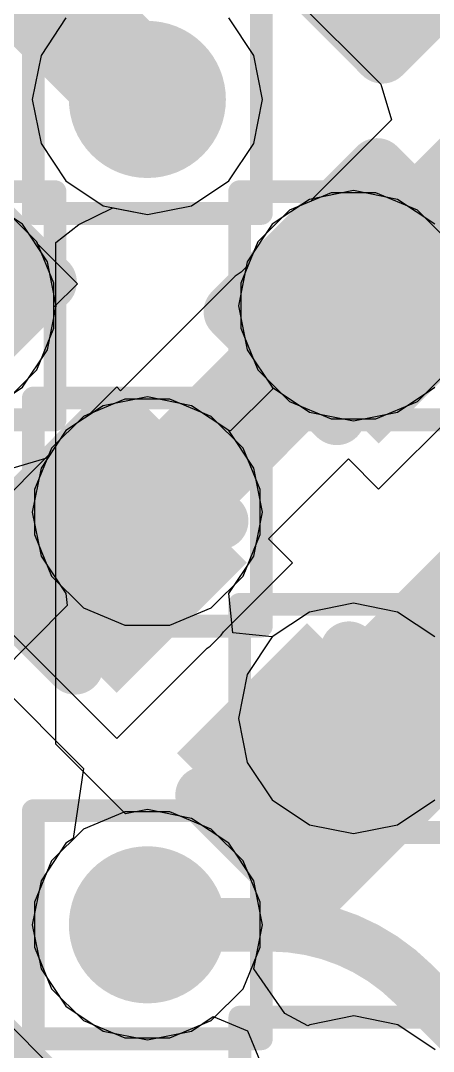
# Model space of a CAD drawing. Header units: inches. Extents: x -6 to 284, y -12 to 154.
# Drawn here: x 57.343 to 58.263, y 5.236 to 7.532 of the extents above; entities that cross this region are included whole.
import ezdxf

# ---------------------------------------------------------------- set-up
doc = ezdxf.new("R2010")
doc.units = ezdxf.units.IN
for name, color, linetype in [('Bottom Layer', 5, 'Continuous'), ('Bottom Overlay', 54, 'Continuous'), ('Bottom Paste', 16, 'Continuous'), ('Bottom Solder', 6, 'Continuous'), ('Drill Drawing', 1, 'Continuous'), ('GND-1', 16, 'Continuous'), ('GND-2', 90, 'Continuous'), ('GND-3', 216, 'Continuous'), ('GND-4', 54, 'Continuous'), ('PWR-1', 156, 'Continuous'), ('PWR-2', 130, 'Continuous'), ('Signal L1', 76, 'Continuous'), ('Signal L2', 6, 'Continuous'), ('Top Layer', 1, 'Continuous'), ('Top Paste', 8, 'Continuous'), ('Top Solder', 216, 'Continuous'), ('Via Holes', 16, 'Continuous')]:
    doc.layers.add(name, color=color, linetype=linetype)

# ---------------------------------------------------------------- blocks, each defined once
blk = doc.blocks.new('BGA_565_15_5_14_4__132')
at = {"layer": 'Top Layer'}
h = blk.add_hatch(color=1, dxfattribs=at)
edge = h.paths.add_edge_path()
edge.add_arc((-0.975, 4.225), 0.125, 0, 360)
h = blk.add_hatch(color=1, dxfattribs=at)
edge = h.paths.add_edge_path()
edge.add_arc((-0.325, 4.225), 0.125, 0, 360)
h = blk.add_hatch(color=1, dxfattribs=at)
edge = h.paths.add_edge_path()
edge.add_arc((-1.625, 3.575), 0.125, 0, 360)
h = blk.add_hatch(color=1, dxfattribs=at)
edge = h.paths.add_edge_path()
edge.add_arc((-0.975, 3.575), 0.125, 0, 360)
h = blk.add_hatch(color=1, dxfattribs=at)
edge = h.paths.add_edge_path()
edge.add_arc((-1.625, 2.925), 0.125, 0, 360)
at = {"layer": 'Top Paste'}
h = blk.add_hatch(color=8, dxfattribs=at)
edge = h.paths.add_edge_path()
edge.add_arc((-0.975, 4.225), 0.125, 0, 360)
h = blk.add_hatch(color=8, dxfattribs=at)
edge = h.paths.add_edge_path()
edge.add_arc((-0.325, 4.225), 0.125, 0, 360)
h = blk.add_hatch(color=8, dxfattribs=at)
edge = h.paths.add_edge_path()
edge.add_arc((-1.625, 3.575), 0.125, 0, 360)
h = blk.add_hatch(color=8, dxfattribs=at)
edge = h.paths.add_edge_path()
edge.add_arc((-0.975, 3.575), 0.125, 0, 360)
h = blk.add_hatch(color=8, dxfattribs=at)
edge = h.paths.add_edge_path()
edge.add_arc((-1.625, 2.925), 0.125, 0, 360)
at = {"layer": 'Top Solder'}
h = blk.add_hatch(color=216, dxfattribs=at)
edge = h.paths.add_edge_path()
edge.add_arc((-0.975, 4.225), 0.175, 0, 360)
h = blk.add_hatch(color=216, dxfattribs=at)
edge = h.paths.add_edge_path()
edge.add_arc((-0.325, 4.225), 0.175, 0, 360)
h = blk.add_hatch(color=216, dxfattribs=at)
edge = h.paths.add_edge_path()
edge.add_arc((-1.625, 3.575), 0.175, 0, 360)
h = blk.add_hatch(color=216, dxfattribs=at)
edge = h.paths.add_edge_path()
edge.add_arc((-0.975, 3.575), 0.175, 0, 360)
h = blk.add_hatch(color=216, dxfattribs=at)
edge = h.paths.add_edge_path()
edge.add_arc((-1.625, 2.925), 0.175, 0, 360)
blk = doc.blocks.new('CAP_0201_B_395')
at = {"layer": 'Bottom Solder'}
blk.add_hatch(color=6, dxfattribs=at).paths.add_polyline_path([(0.095, 0.205), (0.505, 0.205), (0.505, -0.205), (0.095, -0.205)])
at = {"layer": 'Bottom Overlay'}
for points in [[(0.5334, 0.2286, 0.127, 0.127, 0), (0.5334, -0.2286, 0.127, 0.127, 0)], [(0.2032, -0.2286, 0.127, 0.127, 0), (0.5334, -0.2286, 0.127, 0.127, 0)]]:
    blk.add_lwpolyline(points, format="xyseb", dxfattribs=at)
blk.add_lwpolyline([(0.5016, -0.2286, 0.0635, 0.0635, 1), (0.5651, -0.2286, 0.0635, 0.0635, 1)], format="xyseb", close=True, dxfattribs=at)
blk.add_lwpolyline([(0.5016, -0.2286, 0.0635, 0.0635, 1), (0.5651, -0.2286, 0.0635, 0.0635, 1)], format="xyseb", close=True, dxfattribs=at)
blk = doc.blocks.new('CAP_0201_B_396')
at = {"layer": 'Bottom Layer'}
for points in [[(-0.45, 0.15), (-0.15, 0.15), (-0.15, -0.15), (-0.45, -0.15)], [(0.15, 0.15), (0.45, 0.15), (0.45, -0.15), (0.15, -0.15)]]:
    blk.add_hatch(color=5, dxfattribs=at).paths.add_polyline_path(points)
at = {"layer": 'Bottom Paste'}
for points in [[(-0.45, 0.15), (-0.15, 0.15), (-0.15, -0.15), (-0.45, -0.15)], [(0.15, 0.15), (0.45, 0.15), (0.45, -0.15), (0.15, -0.15)]]:
    blk.add_hatch(color=16, dxfattribs=at).paths.add_polyline_path(points)
at = {"layer": 'Bottom Solder'}
for points in [[(-0.505, 0.205), (-0.095, 0.205), (-0.095, -0.205), (-0.505, -0.205)], [(0.095, 0.205), (0.505, 0.205), (0.505, -0.205), (0.095, -0.205)]]:
    blk.add_hatch(color=6, dxfattribs=at).paths.add_polyline_path(points)
at = {"layer": 'Bottom Overlay'}
for points in [[(-0.2032, 0.2286, 0.127, 0.127, 0), (-0.5334, 0.2286, 0.127, 0.127, 0)], [(-0.5334, 0.2286, 0.127, 0.127, 0), (-0.5334, -0.2286, 0.127, 0.127, 0)], [(0.5334, 0.2286, 0.127, 0.127, 0), (0.2032, 0.2286, 0.127, 0.127, 0)], [(0.5334, 0.2286, 0.127, 0.127, 0), (0.5334, -0.2286, 0.127, 0.127, 0)], [(-0.2032, -0.2286, 0.127, 0.127, 0), (-0.5334, -0.2286, 0.127, 0.127, 0)], [(0.5334, -0.2286, 0.127, 0.127, 0), (0.2032, -0.2286, 0.127, 0.127, 0)]]:
    blk.add_lwpolyline(points, format="xyseb", dxfattribs=at)
for points in [[(-0.5651, 0.2286, 0.0635, 0.0635, 1), (-0.5016, 0.2286, 0.0635, 0.0635, 1)], [(-0.5651, 0.2286, 0.0635, 0.0635, 1), (-0.5016, 0.2286, 0.0635, 0.0635, 1)], [(-0.2349, 0.2286, 0.0635, 0.0635, 1), (-0.1714, 0.2286, 0.0635, 0.0635, 1)], [(0.1714, 0.2286, 0.0635, 0.0635, 1), (0.2349, 0.2286, 0.0635, 0.0635, 1)], [(-0.5651, -0.2286, 0.0635, 0.0635, 1), (-0.5016, -0.2286, 0.0635, 0.0635, 1)], [(-0.5651, -0.2286, 0.0635, 0.0635, 1), (-0.5016, -0.2286, 0.0635, 0.0635, 1)], [(-0.2349, -0.2286, 0.0635, 0.0635, 1), (-0.1714, -0.2286, 0.0635, 0.0635, 1)], [(0.1714, -0.2286, 0.0635, 0.0635, 1), (0.2349, -0.2286, 0.0635, 0.0635, 1)], [(0.5016, -0.2286, 0.0635, 0.0635, 1), (0.5651, -0.2286, 0.0635, 0.0635, 1)], [(0.5016, -0.2286, 0.0635, 0.0635, 1), (0.5651, -0.2286, 0.0635, 0.0635, 1)]]:
    blk.add_lwpolyline(points, format="xyseb", close=True, dxfattribs=at)
blk = doc.blocks.new('CAP_0201_B_397')
at = {"layer": 'Bottom Solder'}
blk.add_hatch(color=6, dxfattribs=at).paths.add_polyline_path([(0.095, 0.205), (0.505, 0.205), (0.505, -0.205), (0.095, -0.205)])
at = {"layer": 'Bottom Overlay'}
for points in [[(0.5334, -0.2286, 0.127, 0.127, 0), (0.5334, 0.2286, 0.127, 0.127, 0)], [(0.2032, -0.2286, 0.127, 0.127, 0), (0.5334, -0.2286, 0.127, 0.127, 0)]]:
    blk.add_lwpolyline(points, format="xyseb", dxfattribs=at)
blk.add_lwpolyline([(0.5016, -0.2286, 0.0635, 0.0635, 1), (0.5651, -0.2286, 0.0635, 0.0635, 1)], format="xyseb", close=True, dxfattribs=at)
blk.add_lwpolyline([(0.5016, -0.2286, 0.0635, 0.0635, 1), (0.5651, -0.2286, 0.0635, 0.0635, 1)], format="xyseb", close=True, dxfattribs=at)
blk = doc.blocks.new('CAP_0201_B_398')
at = {"layer": 'Bottom Layer'}
blk.add_hatch(color=5, dxfattribs=at).paths.add_polyline_path([(0.15, 0.15), (0.45, 0.15), (0.45, -0.15), (0.15, -0.15)])
at = {"layer": 'Bottom Paste'}
blk.add_hatch(color=16, dxfattribs=at).paths.add_polyline_path([(0.15, 0.15), (0.45, 0.15), (0.45, -0.15), (0.15, -0.15)])
at = {"layer": 'Bottom Solder'}
blk.add_hatch(color=6, dxfattribs=at).paths.add_polyline_path([(0.095, 0.205), (0.505, 0.205), (0.505, -0.205), (0.095, -0.205)])
at = {"layer": 'Bottom Overlay'}
for points in [[(0.5334, 0.2286, 0.127, 0.127, 0), (0.2032, 0.2286, 0.127, 0.127, 0)], [(0.5334, 0.2286, 0.127, 0.127, 0), (0.5334, -0.2286, 0.127, 0.127, 0)], [(0.5334, -0.2286, 0.127, 0.127, 0), (0.2032, -0.2286, 0.127, 0.127, 0)]]:
    blk.add_lwpolyline(points, format="xyseb", dxfattribs=at)
for points in [[(0.1714, 0.2286, 0.0635, 0.0635, 1), (0.2349, 0.2286, 0.0635, 0.0635, 1)], [(0.5016, 0.2286, 0.0635, 0.0635, 1), (0.5651, 0.2286, 0.0635, 0.0635, 1)], [(0.5016, 0.2286, 0.0635, 0.0635, 1), (0.5651, 0.2286, 0.0635, 0.0635, 1)], [(0.5016, -0.2286, 0.0635, 0.0635, 1), (0.5651, -0.2286, 0.0635, 0.0635, 1)], [(0.5016, -0.2286, 0.0635, 0.0635, 1), (0.5651, -0.2286, 0.0635, 0.0635, 1)]]:
    blk.add_lwpolyline(points, format="xyseb", close=True, dxfattribs=at)
blk = doc.blocks.new('CAP_0201_B_421')
at = {"layer": 'Bottom Overlay'}
blk.add_lwpolyline([(0.5334, -0.2286, 0.127, 0.127, 0), (0.2032, -0.2286, 0.127, 0.127, 0)], format="xyseb", dxfattribs=at)
blk.add_lwpolyline([(0.1714, -0.2286, 0.0635, 0.0635, 1), (0.2349, -0.2286, 0.0635, 0.0635, 1)], format="xyseb", close=True, dxfattribs=at)

msp = doc.modelspace()

# ---------------------------------------------------------------- hatches: boundary and pattern name
at = {"layer": 'Bottom Layer'}
h = msp.add_hatch(color=5, dxfattribs=at)
edge = h.paths.add_edge_path()
edge.add_arc((57.6252, 7.3567), 0.15, 0, 360)
h = msp.add_hatch(color=5, dxfattribs=at)
edge = h.paths.add_edge_path()
edge.add_arc((58.0848, 6.8971), 0.15, 0, 360)
h = msp.add_hatch(color=5, dxfattribs=at)
edge = h.paths.add_edge_path()
edge.add_arc((57.6252, 6.4375), 0.15, 0, 360)
h = msp.add_hatch(color=5, dxfattribs=at)
edge = h.paths.add_edge_path()
edge.add_arc((58.0848, 5.9779), 0.15, 0, 360)
h = msp.add_hatch(color=5, dxfattribs=at)
edge = h.paths.add_edge_path()
edge.add_arc((57.6252, 5.5183), 0.15, 0, 360)
at = {"layer": 'GND-1'}
h = msp.add_hatch(color=16, dxfattribs=at)
edge = h.paths.add_edge_path()
edge.add_arc((57.6252, 7.3567), 0.15, 0, 360)
h = msp.add_hatch(color=16, dxfattribs=at)
edge = h.paths.add_edge_path()
edge.add_arc((58.0848, 6.8971), 0.15, 0, 360)
h = msp.add_hatch(color=16, dxfattribs=at)
edge = h.paths.add_edge_path()
edge.add_arc((57.6252, 6.4375), 0.15, 0, 360)
h = msp.add_hatch(color=16, dxfattribs=at)
edge = h.paths.add_edge_path()
edge.add_arc((58.0848, 5.9779), 0.15, 0, 360)
h = msp.add_hatch(color=16, dxfattribs=at)
edge = h.paths.add_edge_path()
edge.add_arc((57.6252, 5.5183), 0.15, 0, 360)
at = {"layer": 'GND-2'}
h = msp.add_hatch(color=90, dxfattribs=at)
edge = h.paths.add_edge_path()
edge.add_arc((57.6252, 7.3567), 0.15, 0, 360)
h = msp.add_hatch(color=90, dxfattribs=at)
edge = h.paths.add_edge_path()
edge.add_arc((58.0848, 6.8971), 0.15, 0, 360)
h = msp.add_hatch(color=90, dxfattribs=at)
edge = h.paths.add_edge_path()
edge.add_arc((57.6252, 6.4375), 0.15, 0, 360)
h = msp.add_hatch(color=90, dxfattribs=at)
edge = h.paths.add_edge_path()
edge.add_arc((58.0848, 5.9779), 0.15, 0, 360)
h = msp.add_hatch(color=90, dxfattribs=at)
edge = h.paths.add_edge_path()
edge.add_arc((57.6252, 5.5183), 0.15, 0, 360)
at = {"layer": 'GND-3'}
h = msp.add_hatch(color=216, dxfattribs=at)
edge = h.paths.add_edge_path()
edge.add_arc((57.6252, 7.3567), 0.15, 0, 360)
h = msp.add_hatch(color=216, dxfattribs=at)
edge = h.paths.add_edge_path()
edge.add_arc((58.0848, 6.8971), 0.15, 0, 360)
h = msp.add_hatch(color=216, dxfattribs=at)
edge = h.paths.add_edge_path()
edge.add_arc((57.6252, 6.4375), 0.15, 0, 360)
h = msp.add_hatch(color=216, dxfattribs=at)
edge = h.paths.add_edge_path()
edge.add_arc((58.0848, 5.9779), 0.15, 0, 360)
h = msp.add_hatch(color=216, dxfattribs=at)
edge = h.paths.add_edge_path()
edge.add_arc((57.6252, 5.5183), 0.15, 0, 360)
at = {"layer": 'GND-4'}
h = msp.add_hatch(color=54, dxfattribs=at)
edge = h.paths.add_edge_path()
edge.add_arc((57.6252, 7.3567), 0.15, 0, 360)
h = msp.add_hatch(color=54, dxfattribs=at)
edge = h.paths.add_edge_path()
edge.add_arc((58.0848, 6.8971), 0.15, 0, 360)
h = msp.add_hatch(color=54, dxfattribs=at)
edge = h.paths.add_edge_path()
edge.add_arc((57.6252, 6.4375), 0.15, 0, 360)
h = msp.add_hatch(color=54, dxfattribs=at)
edge = h.paths.add_edge_path()
edge.add_arc((58.0848, 5.9779), 0.15, 0, 360)
h = msp.add_hatch(color=54, dxfattribs=at)
edge = h.paths.add_edge_path()
edge.add_arc((57.6252, 5.5183), 0.15, 0, 360)
at = {"layer": 'PWR-1'}
h = msp.add_hatch(color=156, dxfattribs=at)
edge = h.paths.add_edge_path()
edge.add_arc((57.6252, 7.3567), 0.15, 0, 360)
h = msp.add_hatch(color=156, dxfattribs=at)
edge = h.paths.add_edge_path()
edge.add_arc((58.0848, 6.8971), 0.15, 0, 360)
h = msp.add_hatch(color=156, dxfattribs=at)
edge = h.paths.add_edge_path()
edge.add_arc((57.6252, 6.4375), 0.15, 0, 360)
h = msp.add_hatch(color=156, dxfattribs=at)
edge = h.paths.add_edge_path()
edge.add_arc((58.0848, 5.9779), 0.15, 0, 360)
h = msp.add_hatch(color=156, dxfattribs=at)
edge = h.paths.add_edge_path()
edge.add_arc((57.6252, 5.5183), 0.15, 0, 360)
at = {"layer": 'PWR-2'}
h = msp.add_hatch(color=130, dxfattribs=at)
edge = h.paths.add_edge_path()
edge.add_arc((57.6252, 7.3567), 0.15, 0, 360)
h = msp.add_hatch(color=130, dxfattribs=at)
edge = h.paths.add_edge_path()
edge.add_arc((58.0848, 6.8971), 0.15, 0, 360)
h = msp.add_hatch(color=130, dxfattribs=at)
edge = h.paths.add_edge_path()
edge.add_arc((57.6252, 6.4375), 0.15, 0, 360)
h = msp.add_hatch(color=130, dxfattribs=at)
edge = h.paths.add_edge_path()
edge.add_arc((58.0848, 5.9779), 0.15, 0, 360)
h = msp.add_hatch(color=130, dxfattribs=at)
edge = h.paths.add_edge_path()
edge.add_arc((57.6252, 5.5183), 0.15, 0, 360)
at = {"layer": 'Signal L1'}
h = msp.add_hatch(color=76, dxfattribs=at)
edge = h.paths.add_edge_path()
edge.add_arc((57.6252, 7.3567), 0.15, 0, 360)
h = msp.add_hatch(color=76, dxfattribs=at)
edge = h.paths.add_edge_path()
edge.add_arc((58.0848, 6.8971), 0.15, 0, 360)
h = msp.add_hatch(color=76, dxfattribs=at)
edge = h.paths.add_edge_path()
edge.add_arc((57.6252, 6.4375), 0.15, 0, 360)
h = msp.add_hatch(color=76, dxfattribs=at)
edge = h.paths.add_edge_path()
edge.add_arc((58.0848, 5.9779), 0.15, 0, 360)
h = msp.add_hatch(color=76, dxfattribs=at)
edge = h.paths.add_edge_path()
edge.add_arc((57.6252, 5.5183), 0.15, 0, 360)
at = {"layer": 'Signal L2'}
h = msp.add_hatch(color=6, dxfattribs=at)
edge = h.paths.add_edge_path()
edge.add_arc((57.6252, 7.3567), 0.15, 0, 360)
h = msp.add_hatch(color=6, dxfattribs=at)
edge = h.paths.add_edge_path()
edge.add_arc((58.0848, 6.8971), 0.15, 0, 360)
h = msp.add_hatch(color=6, dxfattribs=at)
edge = h.paths.add_edge_path()
edge.add_arc((57.6252, 6.4375), 0.15, 0, 360)
h = msp.add_hatch(color=6, dxfattribs=at)
edge = h.paths.add_edge_path()
edge.add_arc((58.0848, 5.9779), 0.15, 0, 360)
h = msp.add_hatch(color=6, dxfattribs=at)
edge = h.paths.add_edge_path()
edge.add_arc((57.6252, 5.5183), 0.15, 0, 360)
at = {"layer": 'Top Layer'}
h = msp.add_hatch(color=1, dxfattribs=at)
edge = h.paths.add_edge_path()
edge.add_arc((57.6252, 7.3567), 0.15, 0, 360)
h = msp.add_hatch(color=1, dxfattribs=at)
edge = h.paths.add_edge_path()
edge.add_arc((58.0848, 6.8971), 0.15, 0, 360)
h = msp.add_hatch(color=1, dxfattribs=at)
edge = h.paths.add_edge_path()
edge.add_arc((57.6252, 6.4375), 0.15, 0, 360)
h = msp.add_hatch(color=1, dxfattribs=at)
edge = h.paths.add_edge_path()
edge.add_arc((58.0848, 5.9779), 0.15, 0, 360)
h = msp.add_hatch(color=1, dxfattribs=at)
edge = h.paths.add_edge_path()
edge.add_arc((57.6252, 5.5183), 0.15, 0, 360)
at = {"layer": 'Via Holes'}
h = msp.add_hatch(color=7, dxfattribs=at)
edge = h.paths.add_edge_path()
edge.add_arc((57.6252, 7.3567), 0.075, 0, 360)
h = msp.add_hatch(color=7, dxfattribs=at)
edge = h.paths.add_edge_path()
edge.add_arc((58.0848, 6.8971), 0.075, 0, 360)
h = msp.add_hatch(color=7, dxfattribs=at)
edge = h.paths.add_edge_path()
edge.add_arc((57.6252, 6.4375), 0.075, 0, 360)
h = msp.add_hatch(color=7, dxfattribs=at)
edge = h.paths.add_edge_path()
edge.add_arc((58.0848, 5.9779), 0.075, 0, 360)
h = msp.add_hatch(color=7, dxfattribs=at)
edge = h.paths.add_edge_path()
edge.add_arc((57.6252, 5.5183), 0.075, 0, 360)

# ---------------------------------------------------------------- linework, layer by layer
at = {"layer": 'Bottom Layer'}
for p, q in [((57.9052, 7.6308), (58.1457, 7.3904)), ((58.1457, 7.3904), (58.1694, 7.3113)), ((58.1694, 7.3113), (57.994, 7.136)), ((57.9902, 7.1303), (57.9423, 7.1104)), ((57.994, 7.136), (57.9902, 7.1303)), ((57.3788, 7.0396), (57.3081, 7.1104)), ((57.9423, 7.1104), (57.8715, 7.0396)), ((57.3806, 7.0354), (57.3788, 7.0396)), ((57.4697, 6.9463), (57.3806, 7.0354)), ((57.8715, 7.0396), (57.8499, 6.9876)), ((57.8499, 6.9876), (57.834, 6.9717)), ((57.8211, 6.9631), (57.5657, 6.7076)), ((57.834, 6.9717), (57.8211, 6.9631)), ((57.4171, 6.8937), (57.4697, 6.9463)), ((57.4171, 6.8471), (57.4171, 6.8937)), ((58.1407, 6.4886), (58.5324, 6.8803)), ((57.3788, 6.7546), (57.4171, 6.8471)), ((57.3081, 6.6838), (57.3788, 6.7546)), ((57.5569, 6.7164), (57.4975, 6.6569)), ((57.5657, 6.7076), (57.5569, 6.7164)), ((57.4826, 6.6508), (57.4119, 6.58)), ((57.4975, 6.6569), (57.4826, 6.6508)), ((57.4119, 6.58), (57.4057, 6.5652)), ((57.4057, 6.5652), (57.1652, 6.3246)), ((57.8953, 6.378), (58.0733, 6.556)), ((58.0733, 6.556), (58.1407, 6.4886)), ((57.9486, 6.3246), (57.8953, 6.378)), ((57.1652, 6.3246), (57.5569, 5.9329)), ((57.7947, 6.1707), (57.9486, 6.3246)), ((57.7653, 6.1389), (57.79, 6.1637)), ((57.79, 6.1637), (57.7947, 6.1707)), ((57.5569, 5.9329), (57.7583, 6.1343)), ((57.7583, 6.1343), (57.7653, 6.1389)), ((57.5751, 5.7699), (57.4826, 5.7316)), ((57.6752, 5.7699), (57.5751, 5.7699)), ((57.7677, 5.7316), (57.6752, 5.7699)), ((57.4826, 5.7316), (57.4119, 5.6608)), ((57.8385, 5.6608), (57.7677, 5.7316)), ((57.4119, 5.6608), (57.3736, 5.5683)), ((57.8768, 5.5683), (57.8385, 5.6608)), ((57.3736, 5.5683), (57.3736, 5.4682)), ((57.8768, 5.4682), (57.8768, 5.5683)), ((57.5317, 5.082), (57.1399, 5.4737)), ((57.3736, 5.4682), (57.4119, 5.3757)), ((57.8385, 5.3757), (57.8768, 5.4682)), ((57.4119, 5.3757), (57.4826, 5.305)), ((57.7677, 5.305), (57.8385, 5.3757)), ((57.4826, 5.305), (57.5751, 5.2667)), ((57.6752, 5.2667), (57.7677, 5.305)), ((57.5751, 5.2667), (57.6752, 5.2667))]:
    msp.add_line(p, q, dxfattribs=at)
for points in [[(58.1589, 6.9712, 0.2032, 0.2032, 0), (59.004, 7.8164, 0.2032, 0.2032, 0)], [(58.1589, 6.8971, 0.2032, 0.2032, 0), (58.1589, 6.9712, 0.2032, 0.2032, 0)], [(57.9902, 6.7983, 0.2032, 0.2032, 0), (58.0869, 6.895, 0.2032, 0.2032, 0)], [(58.1589, 6.8622, 0.2032, 0.2032, 0), (58.1589, 6.8971, 0.2032, 0.2032, 0)], [(57.6252, 6.4375, 0.2032, 0.2032, 0), (57.986, 6.7983, 0.2032, 0.2032, 0)], [(57.986, 6.7983, 0.2032, 0.2032, 0), (57.9902, 6.7983, 0.2032, 0.2032, 0)], [(57.6004, 6.3038, 0.2032, 0.2032, 0), (57.6252, 6.3285, 0.2032, 0.2032, 0)]]:
    msp.add_lwpolyline(points, format="xyseb", dxfattribs=at)
for points in [[(58.1081, 6.9712, 0.1016, 0.1016, 1), (58.2097, 6.9712, 0.1016, 0.1016, 1)], [(58.1081, 6.9712, 0.1016, 0.1016, 1), (58.2097, 6.9712, 0.1016, 0.1016, 1)], [(58.0361, 6.895, 0.1016, 0.1016, 1), (58.1377, 6.895, 0.1016, 0.1016, 1)], [(58.1081, 6.8971, 0.1016, 0.1016, 1), (58.2097, 6.8971, 0.1016, 0.1016, 1)], [(58.1081, 6.8971, 0.1016, 0.1016, 1), (58.2097, 6.8971, 0.1016, 0.1016, 1)], [(58.1081, 6.8622, 0.1016, 0.1016, 1), (58.2097, 6.8622, 0.1016, 0.1016, 1)], [(57.9352, 6.7983, 0.1016, 0.1016, 1), (58.0368, 6.7983, 0.1016, 0.1016, 1)], [(57.9352, 6.7983, 0.1016, 0.1016, 1), (58.0368, 6.7983, 0.1016, 0.1016, 1)], [(57.9394, 6.7983, 0.1016, 0.1016, 1), (58.041, 6.7983, 0.1016, 0.1016, 1)], [(57.9394, 6.7983, 0.1016, 0.1016, 1), (58.041, 6.7983, 0.1016, 0.1016, 1)], [(57.5744, 6.4375, 0.1016, 0.1016, 1), (57.676, 6.4375, 0.1016, 0.1016, 1)], [(57.5744, 6.3285, 0.1016, 0.1016, 1), (57.676, 6.3285, 0.1016, 0.1016, 1)], [(57.5496, 6.3038, 0.1016, 0.1016, 1), (57.6512, 6.3038, 0.1016, 0.1016, 1)]]:
    msp.add_lwpolyline(points, format="xyseb", close=True, dxfattribs=at)
at = {"layer": 'Drill Drawing'}
for points in [[(57.3712, 7.1027, 0.0508, 0.0508, 0), (57.3712, 7.6107, 0.0508, 0.0508, 0)], [(57.8792, 7.1027, 0.0508, 0.0508, 0), (57.8792, 7.6107, 0.0508, 0.0508, 0)], [(56.9115, 7.1511, 0.0508, 0.0508, 0), (57.4195, 7.1511, 0.0508, 0.0508, 0)], [(57.4195, 6.6431, 0.0508, 0.0508, 0), (57.4195, 7.1511, 0.0508, 0.0508, 0)], [(57.8308, 7.1511, 0.0508, 0.0508, 0), (58.3388, 7.1511, 0.0508, 0.0508, 0)], [(57.8308, 6.6431, 0.0508, 0.0508, 0), (57.8308, 7.1511, 0.0508, 0.0508, 0)], [(57.3712, 7.1027, 0.0508, 0.0508, 0), (57.8792, 7.1027, 0.0508, 0.0508, 0)], [(57.3712, 6.6915, 0.0508, 0.0508, 0), (57.8792, 6.6915, 0.0508, 0.0508, 0)], [(57.3712, 6.1835, 0.0508, 0.0508, 0), (57.3712, 6.6915, 0.0508, 0.0508, 0)], [(57.8792, 6.1835, 0.0508, 0.0508, 0), (57.8792, 6.6915, 0.0508, 0.0508, 0)], [(56.9115, 6.6431, 0.0508, 0.0508, 0), (57.4195, 6.6431, 0.0508, 0.0508, 0)], [(57.8308, 6.6431, 0.0508, 0.0508, 0), (58.3388, 6.6431, 0.0508, 0.0508, 0)], [(57.8308, 6.2319, 0.0508, 0.0508, 0), (58.3388, 6.2319, 0.0508, 0.0508, 0)], [(57.8308, 5.7239, 0.0508, 0.0508, 0), (57.8308, 6.2319, 0.0508, 0.0508, 0)], [(57.3712, 6.1835, 0.0508, 0.0508, 0), (57.8792, 6.1835, 0.0508, 0.0508, 0)], [(57.3712, 5.7723, 0.0508, 0.0508, 0), (57.8792, 5.7723, 0.0508, 0.0508, 0)], [(57.3712, 5.2643, 0.0508, 0.0508, 0), (57.3712, 5.7723, 0.0508, 0.0508, 0)], [(57.8792, 5.2643, 0.0508, 0.0508, 0), (57.8792, 5.7723, 0.0508, 0.0508, 0)], [(57.8308, 5.7239, 0.0508, 0.0508, 0), (58.3388, 5.7239, 0.0508, 0.0508, 0)], [(57.8314, 5.3126, 0.0508, 0.0508, 0), (58.3394, 5.3126, 0.0508, 0.0508, 0)], [(57.8314, 4.8046, 0.0508, 0.0508, 0), (57.8314, 5.3126, 0.0508, 0.0508, 0)], [(57.3712, 5.2643, 0.0508, 0.0508, 0), (57.8792, 5.2643, 0.0508, 0.0508, 0)]]:
    msp.add_lwpolyline(points, format="xyseb", dxfattribs=at)
for points in [[(57.4068, 7.1511, 0.0254, 0.0254, 1), (57.4322, 7.1511, 0.0254, 0.0254, 1)], [(57.4068, 7.1511, 0.0254, 0.0254, 1), (57.4322, 7.1511, 0.0254, 0.0254, 1)], [(57.8181, 7.1511, 0.0254, 0.0254, 1), (57.8435, 7.1511, 0.0254, 0.0254, 1)], [(57.8181, 7.1511, 0.0254, 0.0254, 1), (57.8435, 7.1511, 0.0254, 0.0254, 1)], [(57.3585, 7.1027, 0.0254, 0.0254, 1), (57.3839, 7.1027, 0.0254, 0.0254, 1)], [(57.3585, 7.1027, 0.0254, 0.0254, 1), (57.3839, 7.1027, 0.0254, 0.0254, 1)], [(57.8665, 7.1027, 0.0254, 0.0254, 1), (57.8919, 7.1027, 0.0254, 0.0254, 1)], [(57.8665, 7.1027, 0.0254, 0.0254, 1), (57.8919, 7.1027, 0.0254, 0.0254, 1)], [(57.3585, 6.6915, 0.0254, 0.0254, 1), (57.3839, 6.6915, 0.0254, 0.0254, 1)], [(57.3585, 6.6915, 0.0254, 0.0254, 1), (57.3839, 6.6915, 0.0254, 0.0254, 1)], [(57.8665, 6.6915, 0.0254, 0.0254, 1), (57.8919, 6.6915, 0.0254, 0.0254, 1)], [(57.8665, 6.6915, 0.0254, 0.0254, 1), (57.8919, 6.6915, 0.0254, 0.0254, 1)], [(57.4068, 6.6431, 0.0254, 0.0254, 1), (57.4322, 6.6431, 0.0254, 0.0254, 1)], [(57.4068, 6.6431, 0.0254, 0.0254, 1), (57.4322, 6.6431, 0.0254, 0.0254, 1)], [(57.8181, 6.6431, 0.0254, 0.0254, 1), (57.8435, 6.6431, 0.0254, 0.0254, 1)], [(57.8181, 6.6431, 0.0254, 0.0254, 1), (57.8435, 6.6431, 0.0254, 0.0254, 1)], [(57.8181, 6.2319, 0.0254, 0.0254, 1), (57.8435, 6.2319, 0.0254, 0.0254, 1)], [(57.8181, 6.2319, 0.0254, 0.0254, 1), (57.8435, 6.2319, 0.0254, 0.0254, 1)], [(57.3585, 6.1835, 0.0254, 0.0254, 1), (57.3839, 6.1835, 0.0254, 0.0254, 1)], [(57.3585, 6.1835, 0.0254, 0.0254, 1), (57.3839, 6.1835, 0.0254, 0.0254, 1)], [(57.8665, 6.1835, 0.0254, 0.0254, 1), (57.8919, 6.1835, 0.0254, 0.0254, 1)], [(57.8665, 6.1835, 0.0254, 0.0254, 1), (57.8919, 6.1835, 0.0254, 0.0254, 1)], [(57.3585, 5.7723, 0.0254, 0.0254, 1), (57.3839, 5.7723, 0.0254, 0.0254, 1)], [(57.3585, 5.7723, 0.0254, 0.0254, 1), (57.3839, 5.7723, 0.0254, 0.0254, 1)], [(57.8665, 5.7723, 0.0254, 0.0254, 1), (57.8919, 5.7723, 0.0254, 0.0254, 1)], [(57.8665, 5.7723, 0.0254, 0.0254, 1), (57.8919, 5.7723, 0.0254, 0.0254, 1)], [(57.8181, 5.7239, 0.0254, 0.0254, 1), (57.8435, 5.7239, 0.0254, 0.0254, 1)], [(57.8181, 5.7239, 0.0254, 0.0254, 1), (57.8435, 5.7239, 0.0254, 0.0254, 1)], [(57.8187, 5.3126, 0.0254, 0.0254, 1), (57.8441, 5.3126, 0.0254, 0.0254, 1)], [(57.8187, 5.3126, 0.0254, 0.0254, 1), (57.8441, 5.3126, 0.0254, 0.0254, 1)], [(57.3585, 5.2643, 0.0254, 0.0254, 1), (57.3839, 5.2643, 0.0254, 0.0254, 1)], [(57.3585, 5.2643, 0.0254, 0.0254, 1), (57.3839, 5.2643, 0.0254, 0.0254, 1)], [(57.8665, 5.2643, 0.0254, 0.0254, 1), (57.8919, 5.2643, 0.0254, 0.0254, 1)], [(57.8665, 5.2643, 0.0254, 0.0254, 1), (57.8919, 5.2643, 0.0254, 0.0254, 1)]]:
    msp.add_lwpolyline(points, format="xyseb", close=True, dxfattribs=at)
at = {"layer": 'GND-1'}
for p, q in [((58.0347, 7.1487), (57.9423, 7.1104)), ((58.1348, 7.1487), (58.0347, 7.1487)), ((58.2273, 7.1104), (58.1348, 7.1487)), ((57.3788, 7.0396), (57.3081, 7.1104)), ((57.9423, 7.1104), (57.8715, 7.0396)), ((58.2981, 7.0396), (58.2273, 7.1104)), ((57.4171, 6.9472), (57.3788, 7.0396)), ((57.8715, 7.0396), (57.8332, 6.9472)), ((57.4171, 6.8471), (57.4171, 6.9472)), ((57.8332, 6.9472), (57.8332, 6.8471)), ((57.3788, 6.7546), (57.4171, 6.8471)), ((57.8332, 6.8471), (57.8715, 6.7546)), ((57.3081, 6.6838), (57.3788, 6.7546)), ((57.8715, 6.7546), (57.9423, 6.6838)), ((58.2273, 6.6838), (58.2981, 6.7546)), ((57.5751, 6.6891), (57.4826, 6.6508)), ((57.6752, 6.6891), (57.5751, 6.6891)), ((57.7677, 6.6508), (57.6752, 6.6891)), ((57.9423, 6.6838), (58.0347, 6.6455)), ((58.1348, 6.6455), (58.2273, 6.6838)), ((57.4826, 6.6508), (57.4119, 6.58)), ((57.8385, 6.58), (57.7677, 6.6508)), ((58.0347, 6.6455), (58.1348, 6.6455)), ((57.4119, 6.58), (57.3736, 6.4875)), ((57.8768, 6.4875), (57.8385, 6.58)), ((57.3736, 6.4875), (57.3736, 6.3875)), ((57.8768, 6.3875), (57.8768, 6.4875)), ((57.3736, 6.3875), (57.4119, 6.295)), ((57.8385, 6.295), (57.8768, 6.3875)), ((57.4119, 6.295), (57.4826, 6.2242)), ((57.7677, 6.2242), (57.8385, 6.295)), ((57.4826, 6.2242), (57.5751, 6.1859)), ((57.6752, 6.1859), (57.7677, 6.2242)), ((57.5751, 6.1859), (57.6752, 6.1859)), ((57.5751, 5.7699), (57.4826, 5.7316)), ((57.6752, 5.7699), (57.5751, 5.7699)), ((57.7677, 5.7316), (57.6752, 5.7699)), ((57.4826, 5.7316), (57.4119, 5.6608)), ((57.8385, 5.6608), (57.7677, 5.7316)), ((57.4119, 5.6608), (57.3736, 5.5683)), ((57.8768, 5.5683), (57.8385, 5.6608)), ((57.3736, 5.5683), (57.3736, 5.4682)), ((57.8768, 5.4682), (57.8768, 5.5683)), ((57.3736, 5.4682), (57.4119, 5.3757)), ((57.8385, 5.3757), (57.8768, 5.4682)), ((57.4119, 5.3757), (57.4826, 5.305)), ((57.7677, 5.305), (57.8385, 5.3757)), ((57.4826, 5.305), (57.5751, 5.2667)), ((57.6752, 5.2667), (57.7677, 5.305)), ((57.5751, 5.2667), (57.6752, 5.2667))]:
    msp.add_line(p, q, dxfattribs=at)
at = {"layer": 'GND-2'}
for p, q in [((58.0347, 7.1487), (57.9423, 7.1104)), ((58.1348, 7.1487), (58.0347, 7.1487)), ((58.2273, 7.1104), (58.1348, 7.1487)), ((57.3788, 7.0396), (57.3081, 7.1104)), ((57.9423, 7.1104), (57.8715, 7.0396)), ((58.2981, 7.0396), (58.2273, 7.1104)), ((57.4171, 6.9472), (57.3788, 7.0396)), ((57.8715, 7.0396), (57.8332, 6.9472)), ((57.4171, 6.8471), (57.4171, 6.9472)), ((57.8332, 6.9472), (57.8332, 6.8471)), ((57.3788, 6.7546), (57.4171, 6.8471)), ((57.8332, 6.8471), (57.8715, 6.7546)), ((57.3081, 6.6838), (57.3788, 6.7546)), ((57.8715, 6.7546), (57.9423, 6.6838)), ((58.2273, 6.6838), (58.2981, 6.7546)), ((57.5751, 6.6891), (57.4826, 6.6508)), ((57.6752, 6.6891), (57.5751, 6.6891)), ((57.7677, 6.6508), (57.6752, 6.6891)), ((57.9423, 6.6838), (58.0347, 6.6455)), ((58.1348, 6.6455), (58.2273, 6.6838)), ((57.4826, 6.6508), (57.4119, 6.58)), ((57.8385, 6.58), (57.7677, 6.6508)), ((58.0347, 6.6455), (58.1348, 6.6455)), ((57.4119, 6.58), (57.3736, 6.4875)), ((57.8768, 6.4875), (57.8385, 6.58)), ((57.3736, 6.4875), (57.3736, 6.3875)), ((57.8768, 6.3875), (57.8768, 6.4875)), ((57.3736, 6.3875), (57.4119, 6.295)), ((57.8385, 6.295), (57.8768, 6.3875)), ((57.4119, 6.295), (57.4826, 6.2242)), ((57.7677, 6.2242), (57.8385, 6.295)), ((57.4826, 6.2242), (57.5751, 6.1859)), ((57.6752, 6.1859), (57.7677, 6.2242)), ((57.5751, 6.1859), (57.6752, 6.1859)), ((57.5751, 5.7699), (57.4826, 5.7316)), ((57.6752, 5.7699), (57.5751, 5.7699)), ((57.7677, 5.7316), (57.6752, 5.7699)), ((57.4826, 5.7316), (57.4119, 5.6608)), ((57.8385, 5.6608), (57.7677, 5.7316)), ((57.4119, 5.6608), (57.3736, 5.5683)), ((57.8768, 5.5683), (57.8385, 5.6608)), ((57.3736, 5.5683), (57.3736, 5.4682)), ((57.8768, 5.4682), (57.8768, 5.5683)), ((57.3736, 5.4682), (57.4119, 5.3757)), ((57.8385, 5.3757), (57.8768, 5.4682)), ((57.4119, 5.3757), (57.4826, 5.305)), ((57.7677, 5.305), (57.8385, 5.3757)), ((57.4826, 5.305), (57.5751, 5.2667)), ((57.6752, 5.2667), (57.7677, 5.305)), ((57.5751, 5.2667), (57.6752, 5.2667))]:
    msp.add_line(p, q, dxfattribs=at)
at = {"layer": 'GND-3'}
for p, q in [((58.0347, 7.1487), (57.9423, 7.1104)), ((58.1348, 7.1487), (58.0347, 7.1487)), ((58.2273, 7.1104), (58.1348, 7.1487)), ((57.3788, 7.0396), (57.3081, 7.1104)), ((57.9423, 7.1104), (57.8715, 7.0396)), ((58.2981, 7.0396), (58.2273, 7.1104)), ((57.4171, 6.9472), (57.3788, 7.0396)), ((57.8715, 7.0396), (57.8332, 6.9472)), ((57.4171, 6.8471), (57.4171, 6.9472)), ((57.8332, 6.9472), (57.8332, 6.8471)), ((57.3788, 6.7546), (57.4171, 6.8471)), ((57.8332, 6.8471), (57.8715, 6.7546)), ((57.3081, 6.6838), (57.3788, 6.7546)), ((57.8715, 6.7546), (57.9423, 6.6838)), ((58.2273, 6.6838), (58.2981, 6.7546)), ((57.5751, 6.6891), (57.4826, 6.6508)), ((57.6752, 6.6891), (57.5751, 6.6891)), ((57.7677, 6.6508), (57.6752, 6.6891)), ((57.9423, 6.6838), (58.0347, 6.6455)), ((58.1348, 6.6455), (58.2273, 6.6838)), ((57.4826, 6.6508), (57.4119, 6.58)), ((57.8385, 6.58), (57.7677, 6.6508)), ((58.0347, 6.6455), (58.1348, 6.6455)), ((57.4119, 6.58), (57.3736, 6.4875)), ((57.8768, 6.4875), (57.8385, 6.58)), ((57.3736, 6.4875), (57.3736, 6.3875)), ((57.8768, 6.3875), (57.8768, 6.4875)), ((57.3736, 6.3875), (57.4119, 6.295)), ((57.8385, 6.295), (57.8768, 6.3875)), ((57.4119, 6.295), (57.4826, 6.2242)), ((57.7677, 6.2242), (57.8385, 6.295)), ((57.4826, 6.2242), (57.5751, 6.1859)), ((57.6752, 6.1859), (57.7677, 6.2242)), ((57.5751, 6.1859), (57.6752, 6.1859)), ((57.5751, 5.7699), (57.4826, 5.7316)), ((57.6752, 5.7699), (57.5751, 5.7699)), ((57.7677, 5.7316), (57.6752, 5.7699)), ((57.4826, 5.7316), (57.4119, 5.6608)), ((57.8385, 5.6608), (57.7677, 5.7316)), ((57.4119, 5.6608), (57.3736, 5.5683)), ((57.8768, 5.5683), (57.8385, 5.6608)), ((57.3736, 5.5683), (57.3736, 5.4682)), ((57.8768, 5.4682), (57.8768, 5.5683)), ((57.3736, 5.4682), (57.4119, 5.3757)), ((57.8385, 5.3757), (57.8768, 5.4682)), ((57.4119, 5.3757), (57.4826, 5.305)), ((57.7677, 5.305), (57.8385, 5.3757)), ((57.4826, 5.305), (57.5751, 5.2667)), ((57.6752, 5.2667), (57.7677, 5.305)), ((57.5751, 5.2667), (57.6752, 5.2667))]:
    msp.add_line(p, q, dxfattribs=at)
at = {"layer": 'GND-4'}
for p, q in [((58.0347, 7.1487), (57.9423, 7.1104)), ((58.1348, 7.1487), (58.0347, 7.1487)), ((58.2273, 7.1104), (58.1348, 7.1487)), ((57.3788, 7.0396), (57.3081, 7.1104)), ((57.9423, 7.1104), (57.8715, 7.0396)), ((58.2981, 7.0396), (58.2273, 7.1104)), ((57.4171, 6.9472), (57.3788, 7.0396)), ((57.8715, 7.0396), (57.8332, 6.9472)), ((57.4171, 6.8471), (57.4171, 6.9472)), ((57.8332, 6.9472), (57.8332, 6.8471)), ((57.3788, 6.7546), (57.4171, 6.8471)), ((57.8332, 6.8471), (57.8715, 6.7546)), ((57.3081, 6.6838), (57.3788, 6.7546)), ((57.8715, 6.7546), (57.9423, 6.6838)), ((58.2273, 6.6838), (58.2981, 6.7546)), ((57.5751, 6.6891), (57.4826, 6.6508)), ((57.6752, 6.6891), (57.5751, 6.6891)), ((57.7677, 6.6508), (57.6752, 6.6891)), ((57.9423, 6.6838), (58.0347, 6.6455)), ((58.1348, 6.6455), (58.2273, 6.6838)), ((57.4826, 6.6508), (57.4119, 6.58)), ((57.8385, 6.58), (57.7677, 6.6508)), ((58.0347, 6.6455), (58.1348, 6.6455)), ((57.4119, 6.58), (57.3736, 6.4875)), ((57.8768, 6.4875), (57.8385, 6.58)), ((57.3736, 6.4875), (57.3736, 6.3875)), ((57.8768, 6.3875), (57.8768, 6.4875)), ((57.3736, 6.3875), (57.4119, 6.295)), ((57.8385, 6.295), (57.8768, 6.3875)), ((57.4119, 6.295), (57.4826, 6.2242)), ((57.7677, 6.2242), (57.8385, 6.295)), ((57.4826, 6.2242), (57.5751, 6.1859)), ((57.6752, 6.1859), (57.7677, 6.2242)), ((57.5751, 6.1859), (57.6752, 6.1859)), ((57.5751, 5.7699), (57.4826, 5.7316)), ((57.6752, 5.7699), (57.5751, 5.7699)), ((57.7677, 5.7316), (57.6752, 5.7699)), ((57.4826, 5.7316), (57.4119, 5.6608)), ((57.8385, 5.6608), (57.7677, 5.7316)), ((57.4119, 5.6608), (57.3736, 5.5683)), ((57.8768, 5.5683), (57.8385, 5.6608)), ((57.3736, 5.5683), (57.3736, 5.4682)), ((57.8768, 5.4682), (57.8768, 5.5683)), ((57.3736, 5.4682), (57.4119, 5.3757)), ((57.8385, 5.3757), (57.8768, 5.4682)), ((57.4119, 5.3757), (57.4826, 5.305)), ((57.7677, 5.305), (57.8385, 5.3757)), ((57.4826, 5.305), (57.5751, 5.2667)), ((57.6752, 5.2667), (57.7677, 5.305)), ((57.5751, 5.2667), (57.6752, 5.2667))]:
    msp.add_line(p, q, dxfattribs=at)
at = {"layer": 'PWR-1'}
for p, q in [((57.8622, 7.4549), (57.8065, 7.5381)), ((57.8817, 7.3567), (57.8622, 7.4549)), ((57.8622, 7.2586), (57.8817, 7.3567)), ((57.8065, 7.1753), (57.8622, 7.2586)), ((57.7233, 7.1197), (57.8065, 7.1753)), ((57.6252, 7.1002), (57.7233, 7.1197)), ((57.4727, 7.0778), (57.5479, 7.1156)), ((57.5479, 7.1156), (57.6252, 7.1002)), ((57.4209, 7.0379), (57.4727, 7.0778)), ((57.4209, 6.9032), (57.4209, 7.0379)), ((57.4221, 6.8971), (57.4209, 6.9032)), ((57.4209, 6.8911), (57.4221, 6.8971)), ((57.4209, 5.9204), (57.4209, 6.8911)), ((58.0848, 6.2344), (57.9866, 6.2149)), ((58.1829, 6.2149), (58.0848, 6.2344)), ((57.9866, 6.2149), (57.9034, 6.1593)), ((58.2662, 6.1593), (58.1829, 6.2149)), ((57.9034, 6.1593), (57.8478, 6.076)), ((57.8478, 6.076), (57.8282, 5.9779)), ((57.8282, 5.9779), (57.8478, 5.8797)), ((57.5762, 5.7651), (57.4209, 5.9204)), ((57.8478, 5.8797), (57.9034, 5.7965)), ((57.9034, 5.7965), (57.9866, 5.7409)), ((58.1829, 5.7409), (58.2662, 5.7965)), ((57.6252, 5.7748), (57.5762, 5.7651)), ((57.7233, 5.7553), (57.6252, 5.7748)), ((57.8065, 5.6997), (57.7233, 5.7553)), ((57.9866, 5.7409), (58.0848, 5.7213)), ((58.0848, 5.7213), (58.1829, 5.7409)), ((57.8622, 5.6164), (57.8065, 5.6997)), ((57.8817, 5.5183), (57.8622, 5.6164)), ((57.8622, 5.4201), (57.8817, 5.5183)), ((57.9317, 5.3205), (57.8622, 5.4201)), ((57.9832, 5.2929), (57.9317, 5.3205)), ((58.0854, 5.3152), (57.9873, 5.2956)), ((58.1836, 5.2956), (58.0854, 5.3152)), ((57.9873, 5.2956), (57.9832, 5.2929)), ((58.2668, 5.24), (58.1836, 5.2956))]:
    msp.add_line(p, q, dxfattribs=at)
at = {"layer": 'PWR-2'}
for p, q in [((57.4438, 7.5381), (57.3882, 7.4549)), ((57.8622, 7.4549), (57.8065, 7.5381)), ((57.3882, 7.4549), (57.3686, 7.3567)), ((57.8817, 7.3567), (57.8622, 7.4549)), ((57.3686, 7.3567), (57.3882, 7.2586)), ((57.8622, 7.2586), (57.8817, 7.3567)), ((57.3882, 7.2586), (57.4438, 7.1753)), ((57.8065, 7.1753), (57.8622, 7.2586)), ((57.4438, 7.1753), (57.527, 7.1197)), ((57.7233, 7.1197), (57.8065, 7.1753)), ((58.0848, 7.1536), (57.9866, 7.1341)), ((58.1829, 7.1341), (58.0848, 7.1536)), ((57.527, 7.1197), (57.6252, 7.1002)), ((57.6252, 7.1002), (57.7233, 7.1197)), ((57.9866, 7.1341), (57.9034, 7.0785)), ((58.2662, 7.0785), (58.1829, 7.1341)), ((57.9034, 7.0785), (57.8478, 6.9953)), ((57.8478, 6.9953), (57.8282, 6.8971)), ((57.8282, 6.8971), (57.8478, 6.7989)), ((57.8478, 6.7989), (57.9034, 6.7157)), ((57.9034, 6.7157), (57.9866, 6.6601)), ((58.1829, 6.6601), (58.2662, 6.7157)), ((57.6252, 6.694), (57.527, 6.6745)), ((57.7233, 6.6745), (57.6252, 6.694)), ((57.527, 6.6745), (57.4438, 6.6189)), ((57.8065, 6.6189), (57.7233, 6.6745)), ((57.9866, 6.6601), (58.0848, 6.6406)), ((58.0848, 6.6406), (58.1829, 6.6601)), ((57.4438, 6.6189), (57.4034, 6.5584)), ((57.8622, 6.5357), (57.8065, 6.6189)), ((57.4034, 6.5584), (57.3051, 6.5293)), ((57.8817, 6.4375), (57.8622, 6.5357)), ((57.8622, 6.3393), (57.8817, 6.4375)), ((57.8065, 6.2561), (57.8622, 6.3393)), ((57.0538, 6.2955), (57.4832, 5.8662)), ((57.8156, 6.1684), (57.8065, 6.2561)), ((58.0848, 6.2344), (57.9866, 6.2149)), ((58.1829, 6.2149), (58.0848, 6.2344)), ((57.9866, 6.2149), (57.9034, 6.1593)), ((58.2662, 6.1593), (58.1829, 6.2149)), ((57.9034, 6.1593), (57.8156, 6.1684)), ((57.4832, 5.8662), (57.4596, 5.7102)), ((57.4438, 5.6997), (57.3882, 5.6164)), ((57.4596, 5.7102), (57.4438, 5.6997)), ((57.3882, 5.6164), (57.3686, 5.5183)), ((57.3686, 5.5183), (57.3882, 5.4201)), ((57.3882, 5.4201), (57.4438, 5.3369)), ((57.4438, 5.3369), (57.527, 5.2813)), ((57.7233, 5.2813), (57.772, 5.3138)), ((57.772, 5.3138), (57.8486, 5.2822)), ((57.527, 5.2813), (57.6252, 5.2617)), ((57.6252, 5.2617), (57.7233, 5.2813)), ((57.8486, 5.2822), (57.8806, 5.2049))]:
    msp.add_line(p, q, dxfattribs=at)
at = {"layer": 'Signal L2'}
for p, q in [((57.4438, 7.5381), (57.3882, 7.4549)), ((57.8622, 7.4549), (57.8065, 7.5381)), ((57.3882, 7.4549), (57.3686, 7.3567)), ((57.8817, 7.3567), (57.8622, 7.4549)), ((57.3686, 7.3567), (57.3882, 7.2586)), ((57.8622, 7.2586), (57.8817, 7.3567)), ((57.3882, 7.2586), (57.4438, 7.1753)), ((57.8065, 7.1753), (57.8622, 7.2586)), ((57.4438, 7.1753), (57.527, 7.1197)), ((57.7233, 7.1197), (57.8065, 7.1753)), ((58.0848, 7.1536), (57.9866, 7.1341)), ((58.1829, 7.1341), (58.0848, 7.1536)), ((57.3469, 7.0785), (57.2637, 7.1341)), ((57.527, 7.1197), (57.6252, 7.1002)), ((57.6252, 7.1002), (57.7233, 7.1197)), ((57.9866, 7.1341), (57.9034, 7.0785)), ((58.2662, 7.0785), (58.1829, 7.1341)), ((57.4025, 6.9953), (57.3469, 7.0785)), ((57.9034, 7.0785), (57.8478, 6.9953)), ((57.4221, 6.8971), (57.4025, 6.9953)), ((57.8478, 6.9953), (57.8282, 6.8971)), ((57.4025, 6.799), (57.4221, 6.8971)), ((57.8282, 6.8971), (57.8478, 6.7989)), ((57.3469, 6.7157), (57.4025, 6.799)), ((57.8478, 6.7989), (57.9034, 6.7157)), ((57.2637, 6.6601), (57.3469, 6.7157)), ((57.9038, 6.7116), (57.8107, 6.6185)), ((57.9034, 6.7157), (57.9038, 6.7116)), ((57.6252, 6.694), (57.527, 6.6745)), ((57.7233, 6.6745), (57.6252, 6.694)), ((57.527, 6.6745), (57.4438, 6.6189)), ((57.8065, 6.6189), (57.7233, 6.6745)), ((57.4438, 6.6189), (57.3882, 6.5357)), ((57.8107, 6.6185), (57.8065, 6.6189)), ((57.3882, 6.5357), (57.3686, 6.4375)), ((57.3686, 6.4375), (57.3882, 6.3393)), ((57.3882, 6.3393), (57.4438, 6.2561)), ((57.4438, 6.2561), (57.4464, 6.2294)), ((57.4464, 6.2294), (56.914, 5.697))]:
    msp.add_line(p, q, dxfattribs=at)
for points in [[(57.6252, 5.5183, 0.1194, 0.1194, 0), (57.8997, 5.5183, 0.1194, 0.1194, 0)], [(57.8997, 5.5183, 0.1194, 0.1194, -0.198912), (58.2179, 5.3865, 0.1194, 0.1194, 0)], [(58.2179, 5.3865, 0.1194, 0.1194, 0), (58.6674, 4.937, 0.1194, 0.1194, 0)]]:
    msp.add_lwpolyline(points, format="xyseb", dxfattribs=at)
for points in [[(57.5953, 5.5183, 0.0597, 0.0597, 1), (57.655, 5.5183, 0.0597, 0.0597, 1)], [(57.8699, 5.5183, 0.0597, 0.0597, 1), (57.9295, 5.5183, 0.0597, 0.0597, 1)], [(57.8699, 5.5183, 0.0597, 0.0597, 1), (57.9295, 5.5183, 0.0597, 0.0597, 1)], [(58.1881, 5.3865, 0.0597, 0.0597, 1), (58.2478, 5.3865, 0.0597, 0.0597, 1)], [(58.1881, 5.3865, 0.0597, 0.0597, 1), (58.2478, 5.3865, 0.0597, 0.0597, 1)]]:
    msp.add_lwpolyline(points, format="xyseb", close=True, dxfattribs=at)
at = {"layer": 'Top Layer'}
for points in [[(57.1655, 7.8164, 0.254, 0.254, 0), (57.6252, 7.3567, 0.254, 0.254, 0)], [(58.0848, 6.8971, 0.254, 0.254, 0), (58.5444, 7.3567, 0.254, 0.254, 0)], [(57.6252, 6.4375, 0.254, 0.254, 0), (58.0848, 6.8971, 0.254, 0.254, 0)], [(58.0849, 5.9778, 0.254, 0.254, 0), (58.5445, 6.4375, 0.254, 0.254, 0)]]:
    msp.add_lwpolyline(points, format="xyseb", dxfattribs=at)
for points in [[(57.5617, 7.3567, 0.127, 0.127, 1), (57.6887, 7.3567, 0.127, 0.127, 1)], [(58.0213, 6.8971, 0.127, 0.127, 1), (58.1483, 6.8971, 0.127, 0.127, 1)], [(58.0213, 6.8971, 0.127, 0.127, 1), (58.1483, 6.8971, 0.127, 0.127, 1)], [(57.5617, 6.4375, 0.127, 0.127, 1), (57.6887, 6.4375, 0.127, 0.127, 1)], [(58.0214, 5.9778, 0.127, 0.127, 1), (58.1484, 5.9778, 0.127, 0.127, 1)]]:
    msp.add_lwpolyline(points, format="xyseb", close=True, dxfattribs=at)

# ---------------------------------------------------------------- block references
for name, p, rotation in [('BGA_565_15_5_14_4__132', (54.4079, 8.2759), 225), ('CAP_0201_B_397', (57.9335, 7.9943), 315), ('CAP_0201_B_395', (56.8658, 6.7342), 45), ('CAP_0201_B_398', (58.3528, 6.6682), 135), ('CAP_0201_B_396', (57.769, 6.1125), 135), ('CAP_0201_B_421', (57.3521, 4.8699), 135)]:
    msp.add_blockref(name, p, dxfattribs=dict(rotation=rotation))

doc.saveas('drawing.dxf')
